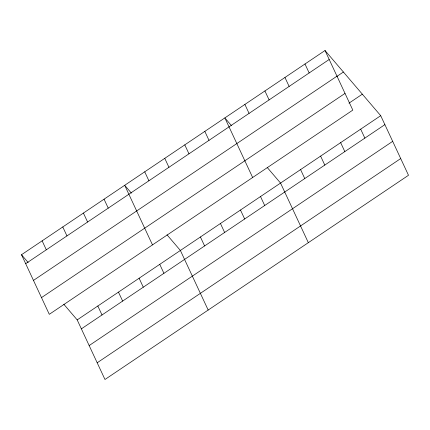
<?xml version="1.0" encoding="UTF-8"?>
<svg xmlns="http://www.w3.org/2000/svg" width="430" height="430" viewBox="0 0 430 430"><rect width="100%" height="100%" fill="white"/><g stroke="black" fill="none" stroke-linecap="round" stroke-linejoin="round"><path stroke-width="0.64" d="M325.021 50.514L352.81 110.107L49.289 314.319L21.5 254.727L325.021 50.514L380.711 115.681L408.5 175.273L104.979 379.486L77.19 319.893L63.823 304.252M25.682 263.687L329.197 59.474M33.47 280.398L336.991 76.185M336.722 76.513L343.398 72.02M41.495 297.614L345.016 93.401M348.977 103.162L362.334 94.175M77.19 319.893L380.711 115.681M81.372 328.853L384.888 124.641M89.16 345.564L392.681 141.352M97.191 362.775L400.706 158.562M231.544 125.727L224.858 117.906L252.647 177.499M267.186 167.431L280.548 183.067L308.337 242.665M131.381 193.113L124.695 185.292L152.483 244.89M167.023 234.818L180.385 250.459L208.174 310.051M21.5 254.727L28.181 262.547M360.679 129.156L364.86 138.121M304.988 63.995L309.165 72.955M340.646 142.636L344.828 151.596M284.956 77.47L289.137 86.435M320.613 156.111L324.795 165.077M264.923 90.95L269.105 99.91M300.581 169.592L304.762 178.552M244.89 104.425L249.072 113.391M260.515 196.548L264.697 205.508M204.825 131.381L209.007 140.347M240.483 210.028L244.665 218.988M184.792 144.862L188.974 153.822M220.45 223.503L224.632 232.463M164.76 158.337L168.942 167.302M200.418 236.984L204.599 245.944M144.727 171.817L148.909 180.777M159.75 264.348L163.927 273.308M104.06 199.181L108.236 208.142M139.11 278.231L143.287 287.197M83.42 213.065L87.596 222.03M118.47 292.12L122.647 301.081M62.78 226.954L66.956 235.914M97.83 306.004L102.007 314.97M42.14 240.843L46.316 249.803"/></g></svg>
